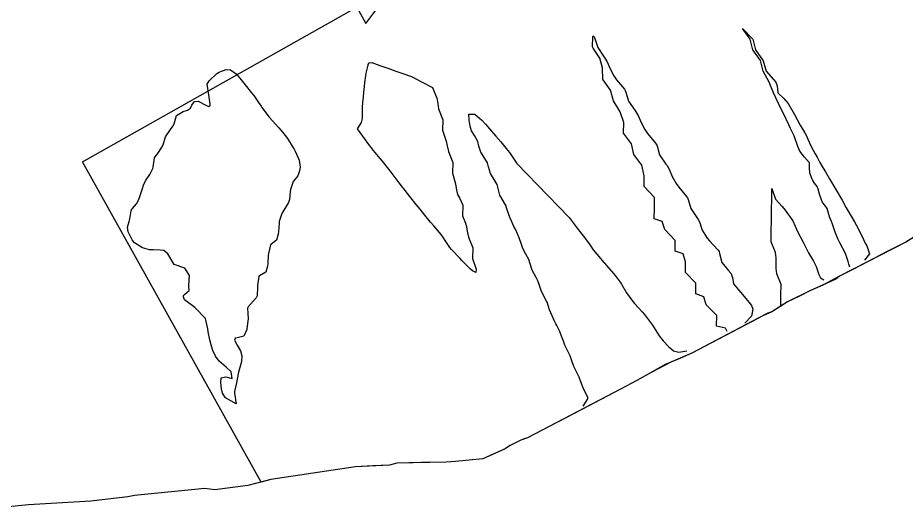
# Model space of a CAD drawing. Header units: metres. Extents: x 286371 to 293043, y 7462578 to 7466404.
# Drawn here: x 290929.4 to 291096.2, y 7463210.2 to 7463302.3 of the extents above; entities that cross this region are included whole.
import ezdxf

# ---------------------------------------------------------------- set-up
doc = ezdxf.new("R2010")
doc.units = ezdxf.units.M
doc.header["$MEASUREMENT"] = 0
for name, color, linetype in [('Area', 45, 'Continuous'), ('Curvas de Nivel 1m', 11, 'Continuous'), ('Edificações', 30, 'Continuous')]:
    doc.layers.add(name, color=color, linetype=linetype)

msp = doc.modelspace()

# ---------------------------------------------------------------- linework, layer by layer
at = {"layer": 'Area'}
msp.add_polyline3d([(291099.18, 7463262.01, 738.27), (291096.12, 7463260.17, 743.24), (291088.9, 7463256.47, 743.31), (291083.66, 7463253.74, 743.26), (291082.97, 7463253.18, 743.25), (291078.11, 7463250.98, 743.41), (291073.93, 7463248.93, 743.31), (291070.95, 7463247.08, 743.26), (291070.19, 7463246.79, 743.44), (291068.37, 7463245.86, 738.45), (291055.94, 7463239.29, 738.36), (291053.68, 7463238.32, 738.34), (291052.91, 7463238.01, 738.3), (291051.08, 7463237.22, 738.39), (291045.59, 7463234.17, 738.51), (291042.52, 7463232.51, 738.32), (291027.81, 7463224.84, 738.54), (291025.05, 7463223.39, 738.48), (291023.82, 7463222.97, 738.49), (291021.82, 7463221.96, 738.51), (291020.87, 7463221.34, 738.56), (291016.7, 7463219.42, 738.28), (291011.55, 7463218.98, 738.35), (291009.82, 7463218.84, 738.56), (291000.52, 7463218.64, 738.47), (290999.19, 7463218.25, 738.77), (290992.8, 7463217.97, 738.4), (290976.9, 7463215.56, 738.75), (290972.53, 7463214.45, 732.22), (290966.39, 7463213.6, 730.73), (290964.47, 7463213.89, 730.75), (290951.27, 7463212.57, 730.58), (290950.01, 7463212.32, 730.53), (290943.08, 7463211.48, 730.46), (290931.38, 7463210.79, 730.3), (290925.01, 7463210.17, 730.77)], dxfattribs=at)
at = {"layer": 'Curvas de Nivel 1m', "elevation": 731, "flags": 128}
for points in [[(291085.61, 7463255.43), (291085.43, 7463256), (291085.27, 7463256.51), (291084.79, 7463258.01), (291083.72, 7463260.03), (291083.42, 7463260.62), (291082.85, 7463262.04), (291082.38, 7463263.54), (291082.16, 7463264.05), (291081.77, 7463264.93), (291081.46, 7463266.06), (291081.34, 7463266.48), (291080.93, 7463267.07), (291080.49, 7463267.62), (291080.28, 7463268.08), (291079.89, 7463269.16), (291079.63, 7463270.09), (291079.49, 7463270.59), (291079, 7463271.22), (291078.64, 7463271.74), (291078.48, 7463272.11), (291078.09, 7463273.17), (291078.02, 7463274.12), (291078.01, 7463275.07), (291077.07, 7463276.12), (291076.22, 7463277.27), (291075.84, 7463278.14), (291075.13, 7463280.15), (291074.49, 7463281.5), (291074.16, 7463282.17), (291073.19, 7463284.18), (291072.55, 7463285.53), (291072.22, 7463286.2), (291071.25, 7463288.21), (291070.45, 7463290.23), (291069.31, 7463292.24), (291068.85, 7463294.25), (291067.38, 7463296.27), (291066.91, 7463298.28), (291065.44, 7463300.3), (291067.41, 7463298.27), (291067.88, 7463296.27), (291069.34, 7463294.24), (291069.91, 7463292.24), (291071.29, 7463290.71), (291071.69, 7463290.21), (291071.94, 7463289.54), (291072.06, 7463288.2), (291073.24, 7463287.14), (291074.02, 7463286.17), (291075.19, 7463284.15), (291076.26, 7463282.14), (291077.14, 7463280.71), (291077.47, 7463280.12), (291077.75, 7463279.49), (291078.37, 7463278.11), (291079.08, 7463276.76), (291079.48, 7463276.09), (291080, 7463275.14), (291080.6, 7463274.07), (291081.03, 7463273.35), (291081.81, 7463272.05), (291082.97, 7463270.03), (291084.14, 7463268.02), (291084.92, 7463266.63), (291085.28, 7463266), (291085.86, 7463265.03), (291086.49, 7463263.98), (291086.87, 7463263.27), (291087.52, 7463261.96), (291088.17, 7463260.62), (291088.51, 7463259.95), (291088.82, 7463259.45), (291089.29, 7463257.94), (291088.37, 7463256.75)], [(291062.57, 7463243.35), (291062.25, 7463244.02), (291060.58, 7463244.37), (291060.61, 7463246.37), (291058.64, 7463248.4), (291058.17, 7463249.91), (291056.67, 7463250.43), (291056.7, 7463252.43), (291054.74, 7463254.46), (291054.77, 7463256.46), (291054.3, 7463257.97), (291052.8, 7463258.49), (291052.83, 7463260.49), (291050.86, 7463262.52), (291050.39, 7463264.03), (291048.89, 7463264.55), (291048.92, 7463266.55), (291048.95, 7463268.55), (291046.98, 7463270.58), (291047.01, 7463272.58), (291046.54, 7463274.59), (291045.07, 7463276.61), (291044.6, 7463278.62), (291043.13, 7463280.64), (291043.17, 7463282.64), (291042.5, 7463284.65), (291041.23, 7463286.67), (291040.69, 7463288.68), (291039.29, 7463290.62), (291039.25, 7463290.71), (291039.24, 7463290.77), (291039.16, 7463292.71), (291039.14, 7463292.89), (291038.64, 7463294.72), (291037.38, 7463296.56), (291037.32, 7463296.74), (291037.3, 7463296.82), (291037.35, 7463298.74), (291037.42, 7463298.88), (291037.58, 7463298.73), (291037.75, 7463298.39), (291038.26, 7463296.72), (291039.36, 7463295.07), (291039.62, 7463294.7), (291040.01, 7463294.03), (291040.58, 7463292.69), (291041.3, 7463291.4), (291041.81, 7463290.67), (291043.27, 7463288.87), (291043.42, 7463288.64), (291043.55, 7463288.35), (291044.03, 7463286.63), (291045.21, 7463284.93), (291045.45, 7463284.61), (291045.86, 7463283.94), (291046.42, 7463282.6), (291047.14, 7463281.29), (291047.62, 7463280.58), (291049.11, 7463278.77), (291049.26, 7463278.55), (291049.4, 7463278.25), (291049.87, 7463276.54), (291051.05, 7463274.83), (291051.28, 7463274.52), (291051.69, 7463273.86), (291052.27, 7463272.51), (291052.99, 7463271.2), (291053.47, 7463270.49), (291054.96, 7463268.7), (291055.14, 7463268.46), (291055.27, 7463268.14), (291055.72, 7463266.45), (291056.9, 7463264.77), (291057.15, 7463264.43), (291057.38, 7463263.94), (291057.86, 7463262.42), (291058.84, 7463260.92), (291059.26, 7463260.4), (291060.81, 7463258.68), (291061.05, 7463258.37), (291061.13, 7463258.04), (291061.55, 7463256.36), (291062.74, 7463254.92), (291063.25, 7463254.34), (291063.56, 7463253.5), (291063.79, 7463252.33), (291064.69, 7463251.19), (291065.48, 7463250.3), (291066.65, 7463248.89), (291067.12, 7463248.28), (291067.37, 7463247.54), (291067.11, 7463246.28), (291065.92, 7463244.96)], [(291035.55, 7463229.35), (291036.43, 7463230.74), (291036.38, 7463230.98), (291035.56, 7463232.76), (291034.99, 7463234.2), (291034.76, 7463234.77), (291034.44, 7463235.44), (291033.79, 7463236.78), (291033.42, 7463237.85), (291033.07, 7463238.8), (291032.51, 7463239.94), (291032.07, 7463240.81), (291031.82, 7463241.53), (291031.36, 7463242.82), (291031.12, 7463243.38), (291030.59, 7463244.48), (291030.4, 7463244.84), (291030.23, 7463245.21), (291029.48, 7463246.85), (291029.23, 7463247.45), (291028.75, 7463248.86), (291028.66, 7463249.07), (291027.73, 7463250.88), (291027.22, 7463252.38), (291027.03, 7463252.89), (291026.72, 7463253.49), (291025.95, 7463254.91), (291025.59, 7463256.09), (291025.31, 7463256.92), (291024.79, 7463257.91), (291024.19, 7463258.93), (291023.87, 7463259.89), (291023.51, 7463260.94), (291022.86, 7463262.45), (291022.6, 7463262.96), (291022.33, 7463263.5), (291021.69, 7463264.97), (291021.1, 7463266.8), (291021.04, 7463266.98), (291020.93, 7463267.19), (291019.91, 7463269), (291019.51, 7463270.49), (291019.35, 7463271.01), (291019, 7463271.61), (291018.1, 7463273.03), (291017.75, 7463274.32), (291017.57, 7463275.04), (291017.07, 7463275.89), (291016.29, 7463277.06), (291015.96, 7463278.2), (291015.74, 7463279.07), (291015.13, 7463280.19), (291014.54, 7463281.08), (291014.32, 7463281.92), (291014.1, 7463283.09), (291014.06, 7463284.22), (291015.19, 7463284.17), (291016.53, 7463283.05), (291017.16, 7463282.32), (291018.29, 7463281.03), (291019.13, 7463280.07), (291020.04, 7463279), (291021.1, 7463277.72), (291021.67, 7463276.98), (291023.05, 7463274.95), (291025.02, 7463272.92), (291026.98, 7463270.89), (291028.95, 7463268.86), (291030.92, 7463266.83), (291032.89, 7463264.8), (291034.41, 7463262.78), (291034.86, 7463262.19), (291035.94, 7463260.76), (291036.82, 7463259.56), (291037.43, 7463258.74), (291038.78, 7463257.11), (291039.12, 7463256.71), (291040.75, 7463254.81), (291040.85, 7463254.68), (291041.52, 7463253.88), (291042.46, 7463252.66), (291042.71, 7463252.24), (291043.64, 7463250.64), (291044.66, 7463249.24), (291045.2, 7463248.62), (291046.62, 7463247.05), (291047.02, 7463246.59), (291048.58, 7463244.56), (291049.79, 7463242.55), (291050.54, 7463241.59), (291051.57, 7463240.52), (291052.51, 7463239.73), (291053.52, 7463239.5), (291055.01, 7463239.71)], [(291072.64, 7463248.19), (291072.67, 7463250.19), (291072.7, 7463252.19), (291071.9, 7463254.21), (291071.75, 7463255.21), (291071.77, 7463256.21), (291071.78, 7463257.21), (291071.63, 7463258.21), (291070.82, 7463260.22), (291070.85, 7463262.22), (291070.89, 7463264.22), (291070.92, 7463266.22), (291070.95, 7463268.22), (291070.98, 7463270.22), (291071.62, 7463268.21), (291072.93, 7463266.86), (291073.46, 7463266.19), (291074.88, 7463264.16), (291075.75, 7463262.15), (291076.82, 7463260.13), (291077.87, 7463258.12), (291078.77, 7463256.58), (291079.03, 7463256.1), (291079.26, 7463255.59), (291079.81, 7463254.09), (291080.12, 7463253.48), (291080.72, 7463253.07)]]:
    msp.add_lwpolyline(points, dxfattribs=at)
for points in [[(290997.33, 7463293.35), (290998.83, 7463292.82), (290999.32, 7463292.65), (291000.32, 7463292.3), (291001.31, 7463291.95), (291003.29, 7463291.25), (291005.28, 7463290.22), (291007.26, 7463289.19), (291008.07, 7463287.18), (291008.22, 7463286.18), (291008.37, 7463285.18), (291009.17, 7463283.16), (291009.14, 7463281.16), (291009.78, 7463279.15), (291010, 7463278.25), (291010.25, 7463277.15), (291011.05, 7463275.13), (291011.02, 7463273.13), (291011.53, 7463271.13), (291011.74, 7463269.89), (291011.96, 7463269.12), (291012.29, 7463268.45), (291012.93, 7463267.1), (291012.9, 7463265.11), (291013.46, 7463263.69), (291013.6, 7463263.1), (291013.75, 7463262.2), (291014, 7463261.1), (291014.8, 7463259.08), (291014.77, 7463257.08), (291015.41, 7463255.07), (291015.36, 7463254.45), (291014.74, 7463254.77), (291014.39, 7463255.09), (291012.77, 7463256.69), (291012.36, 7463257.12), (291010.8, 7463258.8), (291010.51, 7463259.15), (291009.71, 7463260.27), (291009.15, 7463261.17), (291008.84, 7463261.58), (291007.51, 7463263.19), (291006.88, 7463263.92), (291005.8, 7463265.22), (291004.92, 7463266.32), (291004.16, 7463267.25), (291002.96, 7463268.72), (291002.52, 7463269.27), (291000.99, 7463271.29), (290999.45, 7463273.32), (290999.03, 7463273.86), (290997.82, 7463275.34), (290997.07, 7463276.26), (290996.18, 7463277.37), (290995.1, 7463278.77), (290994.63, 7463279.39), (290993.14, 7463281.41), (290993.93, 7463282.63), (290994.06, 7463283.4), (290994.07, 7463284.53), (290994.1, 7463285.4), (290994.17, 7463286.45), (290994.25, 7463287.4), (290994.34, 7463288.31), (290994.46, 7463289.4), (290994.55, 7463290.13), (290994.72, 7463291.39), (290994.8, 7463291.9), (290995.13, 7463293.39), (290995.17, 7463293.55), (290995.34, 7463293.85), (290995.84, 7463293.88), (290997.33, 7463293.35)], [(290973.25, 7463288.22), (290973.66, 7463287.71), (290974.54, 7463286.38), (290975.04, 7463285.69), (290975.21, 7463285.47), (290976.59, 7463283.66), (290977.17, 7463282.96), (290978.35, 7463281.64), (290979.14, 7463280.72), (290980.01, 7463279.61), (290981.09, 7463277.9), (290981.25, 7463277.59), (290981.44, 7463277.22), (290982.19, 7463275.58), (290982.36, 7463274.25), (290982.27, 7463273.58), (290981.96, 7463272.63), (290981.14, 7463271.59), (290981.07, 7463271.52), (290980.99, 7463271.35), (290980.55, 7463270.02), (290980.49, 7463269.6), (290980.37, 7463268.18), (290980.18, 7463267.61), (290979.14, 7463265.86), (290979.01, 7463265.63), (290978.9, 7463265.36), (290978.47, 7463264.05), (290978.41, 7463263.64), (290978.32, 7463262.18), (290978.28, 7463261.64), (290977.93, 7463260.55), (290976.81, 7463259.66), (290976.42, 7463258.04), (290976.37, 7463257.67), (290976.3, 7463256.14), (290976.28, 7463255.67), (290975.92, 7463254.5), (290974.73, 7463253.8), (290974.65, 7463253.77), (290974.61, 7463253.7), (290974.4, 7463251.99), (290974.38, 7463251.7), (290974.28, 7463250.09), (290974.12, 7463249.7), (290972.64, 7463248.01), (290972.47, 7463247.73), (290972.6, 7463245.72), (290972.4, 7463243.91), (290972.37, 7463243.73), (290971.8, 7463242.49), (290970.55, 7463242.17), (290970.18, 7463242.13), (290970.05, 7463241.76), (290970.53, 7463240.8), (290971.16, 7463239.74), (290971.44, 7463238.8), (290971.38, 7463237.74), (290971.18, 7463237.03), (290970.82, 7463235.75), (290970.75, 7463235.44), (290970.41, 7463233.75), (290970.08, 7463232.07), (290970.07, 7463231.76), (290970.35, 7463229.75), (290968.37, 7463230.91), (290967.8, 7463231.79), (290967.61, 7463232.58), (290967.48, 7463233.8), (290967.54, 7463234.69), (290968.43, 7463234.88), (290969.63, 7463234.57), (290969.4, 7463235.77), (290968.46, 7463236.66), (290967.19, 7463237.8), (290966.5, 7463238.74), (290965.98, 7463239.82), (290965.74, 7463240.62), (290965.41, 7463241.83), (290965.11, 7463243.29), (290965.02, 7463243.84), (290964.6, 7463245.84), (290962.63, 7463247.87), (290960.66, 7463249.3), (290960.45, 7463249.91), (290960.47, 7463250.11), (290960.67, 7463250.33), (290961.51, 7463251.06), (290961.5, 7463251.89), (290961.52, 7463253.08), (290961.58, 7463253.89), (290960.74, 7463255.28), (290958.75, 7463255.93), (290957.52, 7463257.95), (290956.79, 7463258.61), (290956.11, 7463258.66), (290954.79, 7463258.69), (290954.08, 7463258.72), (290952.8, 7463259.09), (290951.3, 7463260.05), (290950.83, 7463260.61), (290950.1, 7463262.07), (290949.94, 7463262.99), (290950.27, 7463264.06), (290950.42, 7463264.54), (290950.67, 7463266.06), (290950.74, 7463266.23), (290950.92, 7463266.48), (290951.66, 7463267.32), (290952, 7463268.04), (290952.25, 7463268.74), (290952.7, 7463270.03), (290952.77, 7463270.24), (290952.99, 7463270.86), (290953.37, 7463271.65), (290953.6, 7463272.02), (290954.17, 7463272.86), (290954.72, 7463274), (290954.78, 7463274.25), (290955.06, 7463275.99), (290955.88, 7463277.18), (290956.43, 7463277.97), (290956.65, 7463278.42), (290957.12, 7463279.96), (290957.94, 7463281.15), (290958.49, 7463281.94), (290958.71, 7463282.39), (290959.18, 7463283.93), (290960.43, 7463284.68), (290961.2, 7463284.94), (290961.79, 7463285.31), (290962.04, 7463285.89), (290962.51, 7463286.6), (290963.23, 7463286.62), (290964.78, 7463285.85), (290965.21, 7463285.62), (290965.38, 7463285.68), (290965.48, 7463285.84), (290965.47, 7463286.09), (290965.24, 7463287.84), (290964.91, 7463289.85), (290965.28, 7463290.46), (290966.72, 7463291.81), (290967.06, 7463292.05), (290967.31, 7463292.15), (290968.51, 7463292.59), (290969.32, 7463292.53), (290970.35, 7463291.76), (290971.29, 7463290.67), (290972.04, 7463289.73)]]:
    msp.add_lwpolyline(points, close=True, dxfattribs=at)
at = {"layer": 'Edificações', "elevation": 736}
msp.add_lwpolyline([(291097.65, 7463261.09), (291096.12, 7463260.17), (291092.51, 7463258.32), (291088.9, 7463256.47), (291086.28, 7463255.1), (291083.66, 7463253.74), (291080.54, 7463252.08), (291078.11, 7463250.98), (291076.02, 7463249.95), (291073.93, 7463248.93), (291072.44, 7463248.01), (291070.95, 7463247.08), (291069.28, 7463246.33), (291067.12, 7463245.2), (291062.16, 7463242.58), (291055.94, 7463239.29), (291052, 7463237.62), (291048.33, 7463235.69), (291045.59, 7463234.17), (291042.52, 7463232.51), (291035.17, 7463228.67), (291027.81, 7463224.84), (291025.05, 7463223.39), (291024.44, 7463223.18), (291023.82, 7463222.97), (291022.82, 7463222.46), (291021.82, 7463221.96), (291021.34, 7463221.65), (291020.87, 7463221.34), (291018.78, 7463220.38), (291016.7, 7463219.42), (291014.12, 7463219.2), (291011.55, 7463218.98), (291010.68, 7463218.91), (291009.82, 7463218.84), (291005.17, 7463218.74), (291000.52, 7463218.64), (290999.86, 7463218.44), (290999.19, 7463218.25), (290996, 7463218.11), (290992.8, 7463217.97), (290984.85, 7463216.76), (290976.9, 7463215.56), (290975.06, 7463215.09), (290941.51, 7463275.23), (290993.03, 7463304.27), (290994.69, 7463301.21, -0.216814), (291079.49, 7463347.63)], format="xyb", dxfattribs=at)

doc.saveas('drawing.dxf')
